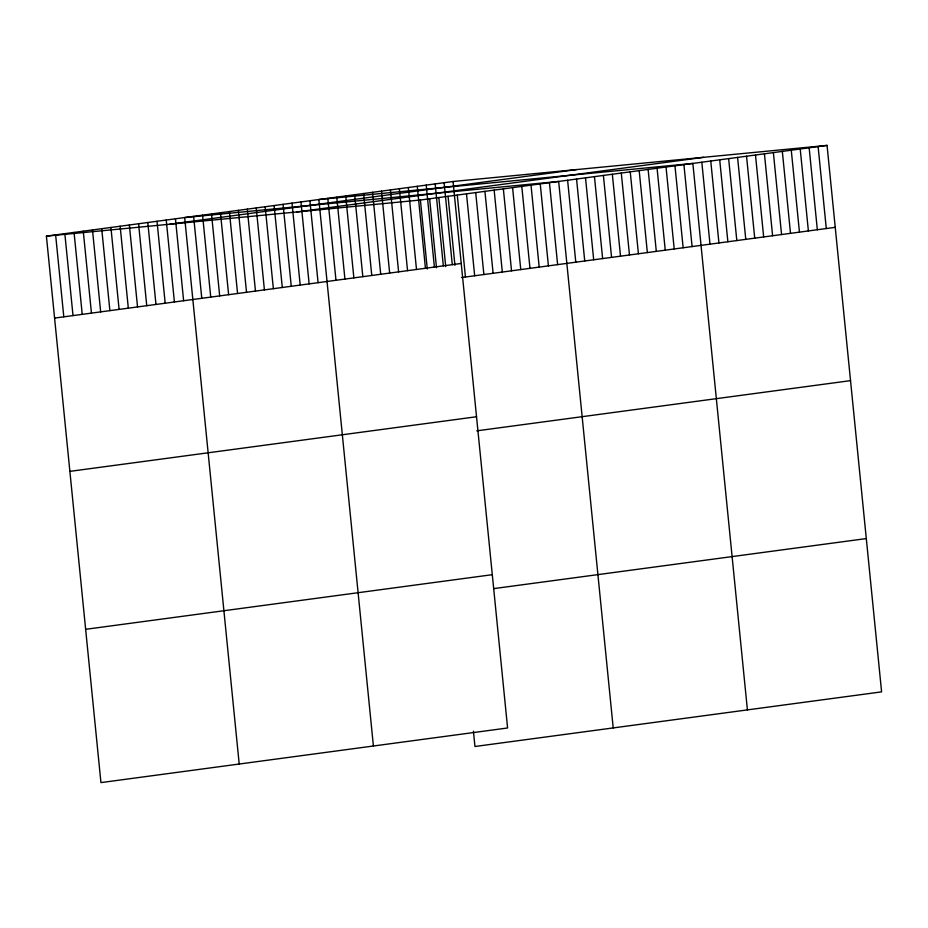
<?xml version="1.0" encoding="UTF-8"?>
<svg xmlns="http://www.w3.org/2000/svg" width="928" height="928" viewBox="0 0 928 928"><rect width="100%" height="100%" fill="white"/><g stroke="black" fill="none" stroke-linecap="round" stroke-linejoin="round"><path stroke-width="1.39" d="M453.05 181.505L507.593 727.981L100.943 782.606L46.4 236.13L453.05 181.505L827.057 145.394L881.6 691.87L474.95 746.495L473.419 731.16M169.824 224.205L576.474 169.592M296.983 211.932L703.633 157.319M46.4 236.13L420.407 200.019L827.057 145.394M54.578 318.072L461.228 263.459M461.506 277.542L835.235 227.337M69.878 471.366L476.528 416.753M476.806 430.836L850.535 380.642M85.643 629.312L492.292 574.687M493.882 588.596L866.3 538.576M818.113 146.601L826.291 228.543M809.158 147.796L817.336 229.75M800.214 149.002L808.392 230.944M791.271 150.208L799.449 232.151M782.327 151.403L790.505 233.346M773.372 152.61L781.562 234.552M764.428 153.804L772.606 235.758M755.485 155.011L763.663 236.953M746.541 156.206L754.719 238.16M737.586 157.412L745.776 239.354M728.642 158.618L736.82 240.561M719.699 159.813L727.877 241.756M710.755 161.02L718.933 242.962M701.812 162.214L709.99 244.168M747.411 709.897L692.856 163.421L318.861 199.532L373.404 746.008M683.913 164.627L692.091 246.57M674.969 165.822L683.147 247.764M666.026 167.028L674.204 248.971M657.07 168.223L665.248 250.177M648.127 169.43L656.305 251.372M639.183 170.624L647.361 252.578M630.24 171.831L638.418 253.773M621.284 173.037L629.474 254.98M612.341 174.232L620.519 256.174M603.397 175.438L611.575 257.381M594.454 176.633L602.632 258.587M585.51 177.84L593.688 259.782M576.555 179.046L584.733 260.988M567.611 180.241L575.789 262.183M613.211 727.923L558.668 181.447L184.66 217.558L239.204 764.034M549.446 182.677L557.624 264.631M540.235 183.918L548.413 265.86M531.013 185.159L539.191 267.102M521.791 186.4L529.981 268.343M512.581 187.63L520.759 269.584M503.359 188.871L511.537 270.814M494.148 190.112L502.326 272.055M484.926 191.342L493.104 273.296M475.704 192.583L483.882 274.526M466.494 193.824L474.672 275.767M457.272 195.066L465.45 277.008M448.062 196.295L454.94 265.304M444.106 182.712L452.284 264.654M438.84 197.536L445.73 266.545M435.162 183.918L443.34 265.86M429.618 198.778L436.508 267.786M426.207 185.113L434.385 267.055M420.407 200.019L427.298 269.016M417.264 186.319L425.442 268.262M408.32 187.514L416.498 269.468M399.376 188.72L407.554 270.663M390.421 189.927L398.611 271.869M381.478 191.122L389.656 273.064M372.534 192.328L380.712 274.27M363.59 193.523L371.768 275.477M354.635 194.729L362.825 276.672M345.692 195.924L353.87 277.878M336.748 197.13L344.926 279.073M327.804 198.337L335.982 280.279M309.906 200.738L318.084 282.68M300.962 201.933L309.14 283.887M292.018 203.139L300.196 285.082M283.075 204.346L291.253 286.288M274.12 205.54L282.298 287.483M265.176 206.747L273.354 288.689M256.232 207.942L264.41 289.896M247.289 209.148L255.467 291.09M238.334 210.343L246.523 292.297M229.39 211.549L237.568 293.492M220.446 212.756L228.624 294.698M211.503 213.95L219.681 295.893M202.559 215.157L210.737 297.099M193.604 216.352L201.782 298.306M175.438 218.799L183.628 300.742M166.228 220.029L174.406 301.983M157.006 221.27L165.184 303.212M147.796 222.511L155.974 304.454M138.574 223.752L146.752 305.695M129.352 224.982L137.541 306.936M120.141 226.223L128.319 308.166M110.919 227.464L119.097 309.407M101.709 228.694L109.887 310.648M92.487 229.935L100.665 311.878M83.265 231.176L91.454 313.119M74.054 232.418L82.232 314.36M64.832 233.647L73.01 315.601M55.622 234.888L63.8 316.831"/></g></svg>
